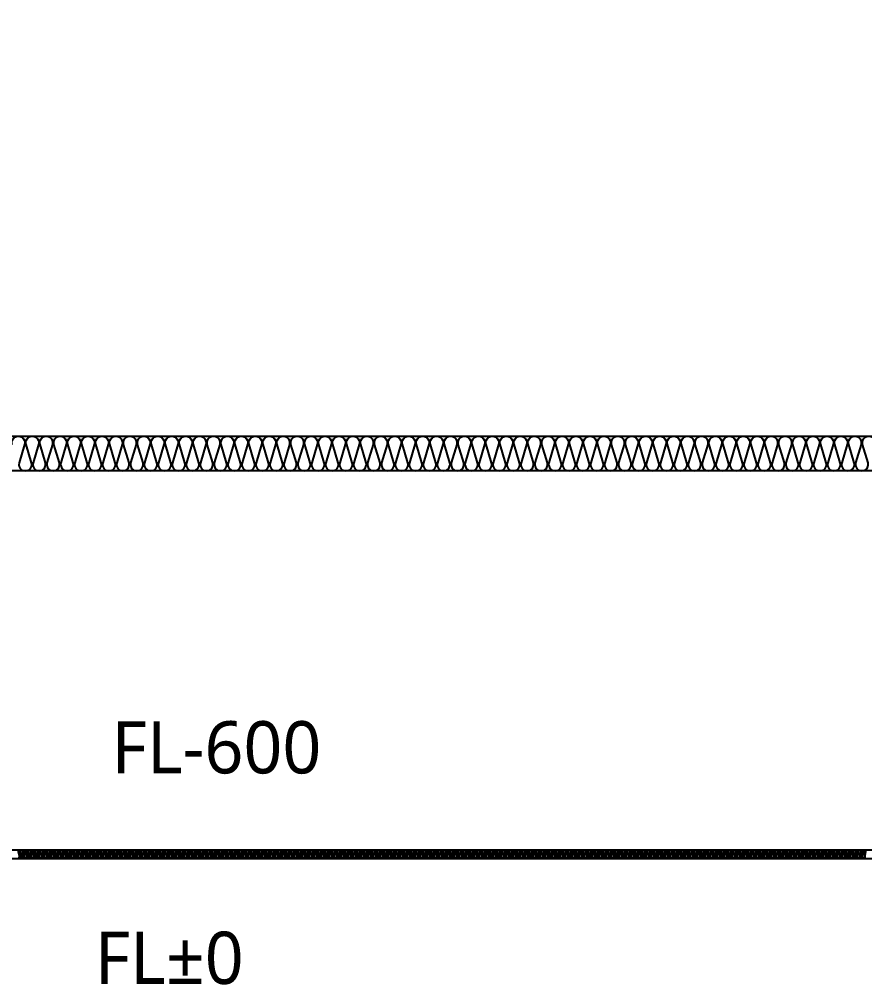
# Model space of a CAD drawing. Header units: millimetres. Extents: x 9 to 147, y 4 to 115.
# Drawn here: x 94.99 to 99.84, y 70.9 to 76.44 of the extents above; entities that cross this region are included whole.
import ezdxf
from ezdxf.enums import TextEntityAlignment as Align

# ---------------------------------------------------------------- set-up
doc = ezdxf.new("R2010")
doc.units = ezdxf.units.MM
doc.header["$LTSCALE"] = 200
for name, color, linetype in [('XR-PLAN$0$ELE-4', 252, 'Continuous'), ('XR-PLAN$0$ETC', 252, 'Continuous'), ('XR-PLAN$0$HAT', 252, 'Continuous'), ('XR-PLAN$0$HAT-INS', 252, 'Continuous')]:
    doc.layers.add(name, color=color, linetype=linetype)
doc.layers.add('XR-PLAN$0$TXT-1', color=137, linetype='Continuous', plot=False)
doc.styles.add('XR-PLAN$0$스타일1', font='MALGUN_0.TTF')

# ---------------------------------------------------------------- blocks, each defined once
blk = doc.blocks.new('*U145')
at = {"layer": 'XR-PLAN$0$HAT-INS'}
for points in [[(-6320, 0, -0.414214), (-6335, 15), (-6320, 85, 1), (-6350, 85), (-6335, 15, -0.414214), (-6350, 0, 0.414214)], [(-6290, 0, -0.414214), (-6305, 15), (-6290, 85, 1), (-6320, 85), (-6305, 15, -0.414214), (-6320, 0, 0.414214)], [(-6260, 0, -0.414214), (-6275, 15), (-6260, 85, 1), (-6290, 85), (-6275, 15, -0.414214), (-6290, 0, 0.414214)], [(-6230, 0, -0.414214), (-6245, 15), (-6230, 85, 1), (-6260, 85), (-6245, 15, -0.414214), (-6260, 0, 0.414214)], [(-6200, 0, -0.414214), (-6215, 15), (-6200, 85, 1), (-6230, 85), (-6215, 15, -0.414214), (-6230, 0, 0.414214)], [(-6170, 0, -0.414214), (-6185, 15), (-6170, 85, 1), (-6200, 85), (-6185, 15, -0.414214), (-6200, 0, 0.414214)], [(-6140, 0, -0.414214), (-6155, 15), (-6140, 85, 1), (-6170, 85), (-6155, 15, -0.414214), (-6170, 0, 0.414214)], [(-6110, 0, -0.414214), (-6125, 15), (-6110, 85, 1), (-6140, 85), (-6125, 15, -0.414214), (-6140, 0, 0.414214)], [(-6080, 0, -0.414214), (-6095, 15), (-6080, 85, 1), (-6110, 85), (-6095, 15, -0.414214), (-6110, 0, 0.414214)], [(-6050, 0, -0.414214), (-6065, 15), (-6050, 85, 1), (-6080, 85), (-6065, 15, -0.414214), (-6080, 0, 0.414214)], [(-6020, 0, -0.414214), (-6035, 15), (-6020, 85, 1), (-6050, 85), (-6035, 15, -0.414214), (-6050, 0, 0.414214)], [(-5990, 0, -0.414214), (-6005, 15), (-5990, 85, 1), (-6020, 85), (-6005, 15, -0.414214), (-6020, 0, 0.414214)], [(-5960, 0, -0.414214), (-5975, 15), (-5960, 85, 1), (-5990, 85), (-5975, 15, -0.414214), (-5990, 0, 0.414214)], [(-5930, 0, -0.414214), (-5945, 15), (-5930, 85, 1), (-5960, 85), (-5945, 15, -0.414214), (-5960, 0, 0.414214)], [(-5900, 0, -0.414214), (-5915, 15), (-5900, 85, 1), (-5930, 85), (-5915, 15, -0.414214), (-5930, 0, 0.414214)], [(-5870, 0, -0.414214), (-5885, 15), (-5870, 85, 1), (-5900, 85), (-5885, 15, -0.414214), (-5900, 0, 0.414214)], [(-5840, 0, -0.414214), (-5855, 15), (-5840, 85, 1), (-5870, 85), (-5855, 15, -0.414214), (-5870, 0, 0.414214)], [(-5810, 0, -0.414214), (-5825, 15), (-5810, 85, 1), (-5840, 85), (-5825, 15, -0.414214), (-5840, 0, 0.414214)], [(-5780, 0, -0.414214), (-5795, 15), (-5780, 85, 1), (-5810, 85), (-5795, 15, -0.414214), (-5810, 0, 0.414214)], [(-5750, 0, -0.414214), (-5765, 15), (-5750, 85, 1), (-5780, 85), (-5765, 15, -0.414214), (-5780, 0, 0.414214)], [(-5720, 0, -0.414214), (-5735, 15), (-5720, 85, 1), (-5750, 85), (-5735, 15, -0.414214), (-5750, 0, 0.414214)], [(-5690, 0, -0.414214), (-5705, 15), (-5690, 85, 1), (-5720, 85), (-5705, 15, -0.414214), (-5720, 0, 0.414214)], [(-5660, 0, -0.414214), (-5675, 15), (-5660, 85, 1), (-5690, 85), (-5675, 15, -0.414214), (-5690, 0, 0.414214)], [(-5630, 0, -0.414214), (-5645, 15), (-5630, 85, 1), (-5660, 85), (-5645, 15, -0.414214), (-5660, 0, 0.414214)], [(-5600, 0, -0.414214), (-5615, 15), (-5600, 85, 1), (-5630, 85), (-5615, 15, -0.414214), (-5630, 0, 0.414214)], [(-5570, 0, -0.414214), (-5585, 15), (-5570, 85, 1), (-5600, 85), (-5585, 15, -0.414214), (-5600, 0, 0.414214)], [(-5540, 0, -0.414214), (-5555, 15), (-5540, 85, 1), (-5570, 85), (-5555, 15, -0.414214), (-5570, 0, 0.414214)], [(-5510, 0, -0.414214), (-5525, 15), (-5510, 85, 1), (-5540, 85), (-5525, 15, -0.414214), (-5540, 0, 0.414214)], [(-5480, 0, -0.414214), (-5495, 15), (-5480, 85, 1), (-5510, 85), (-5495, 15, -0.414214), (-5510, 0, 0.414214)], [(-5450, 0, -0.414214), (-5465, 15), (-5450, 85, 1), (-5480, 85), (-5465, 15, -0.414214), (-5480, 0, 0.414214)], [(-5420, 0, -0.414214), (-5435, 15), (-5420, 85, 1), (-5450, 85), (-5435, 15, -0.414214), (-5450, 0, 0.414214)], [(-5390, 0, -0.414214), (-5405, 15), (-5390, 85, 1), (-5420, 85), (-5405, 15, -0.414214), (-5420, 0, 0.414214)], [(-5360, 0, -0.414214), (-5375, 15), (-5360, 85, 1), (-5390, 85), (-5375, 15, -0.414214), (-5390, 0, 0.414214)], [(-5330, 0, -0.414214), (-5345, 15), (-5330, 85, 1), (-5360, 85), (-5345, 15, -0.414214), (-5360, 0, 0.414214)], [(-5300, 0, -0.414214), (-5315, 15), (-5300, 85, 1), (-5330, 85), (-5315, 15, -0.414214), (-5330, 0, 0.414214)], [(-5270, 0, -0.414214), (-5285, 15), (-5270, 85, 1), (-5300, 85), (-5285, 15, -0.414214), (-5300, 0, 0.414214)], [(-5240, 0, -0.414214), (-5255, 15), (-5240, 85, 1), (-5270, 85), (-5255, 15, -0.414214), (-5270, 0, 0.414214)], [(-5210, 0, -0.414214), (-5225, 15), (-5210, 85, 1), (-5240, 85), (-5225, 15, -0.414214), (-5240, 0, 0.414214)], [(-5180, 0, -0.414214), (-5195, 15), (-5180, 85, 1), (-5210, 85), (-5195, 15, -0.414214), (-5210, 0, 0.414214)], [(-5150, 0, -0.414214), (-5165, 15), (-5150, 85, 1), (-5180, 85), (-5165, 15, -0.414214), (-5180, 0, 0.414214)], [(-5120, 0, -0.414214), (-5135, 15), (-5120, 85, 1), (-5150, 85), (-5135, 15, -0.414214), (-5150, 0, 0.414214)], [(-5090, 0, -0.414214), (-5105, 15), (-5090, 85, 1), (-5120, 85), (-5105, 15, -0.414214), (-5120, 0, 0.414214)], [(-5060, 0, -0.414214), (-5075, 15), (-5060, 85, 1), (-5090, 85), (-5075, 15, -0.414214), (-5090, 0, 0.414214)], [(-5030, 0, -0.414214), (-5045, 15), (-5030, 85, 1), (-5060, 85), (-5045, 15, -0.414214), (-5060, 0, 0.414214)], [(-5000, 0, -0.414214), (-5015, 15), (-5000, 85, 1), (-5030, 85), (-5015, 15, -0.414214), (-5030, 0, 0.414214)], [(-4970, 0, -0.414214), (-4985, 15), (-4970, 85, 1), (-5000, 85), (-4985, 15, -0.414214), (-5000, 0, 0.414214)], [(-4940, 0, -0.414214), (-4955, 15), (-4940, 85, 1), (-4970, 85), (-4955, 15, -0.414214), (-4970, 0, 0.414214)], [(-4910, 0, -0.414214), (-4925, 15), (-4910, 85, 1), (-4940, 85), (-4925, 15, -0.414214), (-4940, 0, 0.414214)], [(-4880, 0, -0.414214), (-4895, 15), (-4880, 85, 1), (-4910, 85), (-4895, 15, -0.414214), (-4910, 0, 0.414214)], [(-4850, 0, -0.414214), (-4865, 15), (-4850, 85, 1), (-4880, 85), (-4865, 15, -0.414214), (-4880, 0, 0.414214)], [(-4820, 0, -0.414214), (-4835, 15), (-4820, 85, 1), (-4850, 85), (-4835, 15, -0.414214), (-4850, 0, 0.414214)], [(-4790, 0, -0.414214), (-4805, 15), (-4790, 85, 1), (-4820, 85), (-4805, 15, -0.414214), (-4820, 0, 0.414214)], [(-4760, 0, -0.414214), (-4775, 15), (-4760, 85, 1), (-4790, 85), (-4775, 15, -0.414214), (-4790, 0, 0.414214)], [(-4730, 0, -0.414214), (-4745, 15), (-4730, 85, 1), (-4760, 85), (-4745, 15, -0.414214), (-4760, 0, 0.414214)], [(-4700, 0, -0.414214), (-4715, 15), (-4700, 85, 1), (-4730, 85), (-4715, 15, -0.414214), (-4730, 0, 0.414214)], [(-4670, 0, -0.414214), (-4685, 15), (-4670, 85, 1), (-4700, 85), (-4685, 15, -0.414214), (-4700, 0, 0.414214)], [(-4640, 0, -0.414214), (-4655, 15), (-4640, 85, 1), (-4670, 85), (-4655, 15, -0.414214), (-4670, 0, 0.414214)], [(-4610, 0, -0.414214), (-4625, 15), (-4610, 85, 1), (-4640, 85), (-4625, 15, -0.414214), (-4640, 0, 0.414214)], [(-4580, 0, -0.414214), (-4595, 15), (-4580, 85, 1), (-4610, 85), (-4595, 15, -0.414214), (-4610, 0, 0.414214)], [(-4550, 0, -0.414214), (-4565, 15), (-4550, 85, 1), (-4580, 85), (-4565, 15, -0.414214), (-4580, 0, 0.414214)], [(-4520, 0, -0.414214), (-4535, 15), (-4520, 85, 1), (-4550, 85), (-4535, 15, -0.414214), (-4550, 0, 0.414214)], [(-4490, 0, -0.414214), (-4505, 15), (-4490, 85, 1), (-4520, 85), (-4505, 15, -0.414214), (-4520, 0, 0.414214)], [(-4460, 0, -0.414214), (-4475, 15), (-4460, 85, 1), (-4490, 85), (-4475, 15, -0.414214), (-4490, 0, 0.414214)], [(-4430, 0, -0.414214), (-4445, 15), (-4430, 85, 1), (-4460, 85), (-4445, 15, -0.414214), (-4460, 0, 0.414214)], [(-4400, 0, -0.414214), (-4415, 15), (-4400, 85, 1), (-4430, 85), (-4415, 15, -0.414214), (-4430, 0, 0.414214)], [(-4370, 0, -0.414214), (-4385, 15), (-4370, 85, 1), (-4400, 85), (-4385, 15, -0.414214), (-4400, 0, 0.414214)], [(-4340, 0, -0.414214), (-4355, 15), (-4340, 85, 1), (-4370, 85), (-4355, 15, -0.414214), (-4370, 0, 0.414214)], [(-4310, 0, -0.414214), (-4325, 15), (-4310, 85, 1), (-4340, 85), (-4325, 15, -0.414214), (-4340, 0, 0.414214)], [(-4280, 0, -0.414214), (-4295, 15), (-4280, 85, 1), (-4310, 85), (-4295, 15, -0.414214), (-4310, 0, 0.414214)], [(-4250, 0, -0.414214), (-4265, 15), (-4250, 85, 1), (-4280, 85), (-4265, 15, -0.414214), (-4280, 0, 0.414214)], [(-4220, 0, -0.414214), (-4235, 15), (-4220, 85, 1), (-4250, 85), (-4235, 15, -0.414214), (-4250, 0, 0.414214)], [(-4190, 0, -0.414214), (-4205, 15), (-4190, 85, 1), (-4220, 85), (-4205, 15, -0.414214), (-4220, 0, 0.414214)], [(-4160, 0, -0.414214), (-4175, 15), (-4160, 85, 1), (-4190, 85), (-4175, 15, -0.414214), (-4190, 0, 0.414214)], [(-4130, 0, -0.414214), (-4145, 15), (-4130, 85, 1), (-4160, 85), (-4145, 15, -0.414214), (-4160, 0, 0.414214)], [(-4100, 0, -0.414214), (-4115, 15), (-4100, 85, 1), (-4130, 85), (-4115, 15, -0.414214), (-4130, 0, 0.414214)], [(-4070, 0, -0.414214), (-4085, 15), (-4070, 85, 1), (-4100, 85), (-4085, 15, -0.414214), (-4100, 0, 0.414214)], [(-4040, 0, -0.414214), (-4055, 15), (-4040, 85, 1), (-4070, 85), (-4055, 15, -0.414214), (-4070, 0, 0.414214)], [(-4010, 0, -0.414214), (-4025, 15), (-4010, 85, 1), (-4040, 85), (-4025, 15, -0.414214), (-4040, 0, 0.414214)], [(-3980, 0, -0.414214), (-3995, 15), (-3980, 85, 1), (-4010, 85), (-3995, 15, -0.414214), (-4010, 0, 0.414214)], [(-3950, 0, -0.414214), (-3965, 15), (-3950, 85, 1), (-3980, 85), (-3965, 15, -0.414214), (-3980, 0, 0.414214)], [(-3920, 0, -0.414214), (-3935, 15), (-3920, 85, 1), (-3950, 85), (-3935, 15, -0.414214), (-3950, 0, 0.414214)], [(-3890, 0, -0.414214), (-3905, 15), (-3890, 85, 1), (-3920, 85), (-3905, 15, -0.414214), (-3920, 0, 0.414214)], [(-3860, 0, -0.414214), (-3875, 15), (-3860, 85, 1), (-3890, 85), (-3875, 15, -0.414214), (-3890, 0, 0.414214)], [(-3830, 0, -0.414214), (-3845, 15), (-3830, 85, 1), (-3860, 85), (-3845, 15, -0.414214), (-3860, 0, 0.414214)], [(-3800, 0, -0.414214), (-3815, 15), (-3800, 85, 1), (-3830, 85), (-3815, 15, -0.414214), (-3830, 0, 0.414214)], [(-3770, 0, -0.414214), (-3785, 15), (-3770, 85, 1), (-3800, 85), (-3785, 15, -0.414214), (-3800, 0, 0.414214)], [(-3740, 0, -0.414214), (-3755, 15), (-3740, 85, 1), (-3770, 85), (-3755, 15, -0.414214), (-3770, 0, 0.414214)], [(-3710, 0, -0.414214), (-3725, 15), (-3710, 85, 1), (-3740, 85), (-3725, 15, -0.414214), (-3740, 0, 0.414214)], [(-3680, 0, -0.414214), (-3695, 15), (-3680, 85, 1), (-3710, 85), (-3695, 15, -0.414214), (-3710, 0, 0.414214)], [(-3650, 0, -0.414214), (-3665, 15), (-3650, 85, 1), (-3680, 85), (-3665, 15, -0.414214), (-3680, 0, 0.414214)], [(-3620, 0, -0.414214), (-3635, 15), (-3620, 85, 1), (-3650, 85), (-3635, 15, -0.414214), (-3650, 0, 0.414214)], [(-3590, 0, -0.414214), (-3605, 15), (-3590, 85, 1), (-3620, 85), (-3605, 15, -0.414214), (-3620, 0, 0.414214)], [(-3560, 0, -0.414214), (-3575, 15), (-3560, 85, 1), (-3590, 85), (-3575, 15, -0.414214), (-3590, 0, 0.414214)], [(-3530, 0, -0.414214), (-3545, 15), (-3530, 85, 1), (-3560, 85), (-3545, 15, -0.414214), (-3560, 0, 0.414214)], [(-3500, 0, -0.414214), (-3515, 15), (-3500, 85, 1), (-3530, 85), (-3515, 15, -0.414214), (-3530, 0, 0.414214)], [(-3470, 0, -0.414214), (-3485, 15), (-3470, 85, 1), (-3500, 85), (-3485, 15, -0.414214), (-3500, 0, 0.414214)], [(-3440, 0, -0.414214), (-3455, 15), (-3440, 85, 1), (-3470, 85), (-3455, 15, -0.414214), (-3470, 0, 0.414214)], [(-3410, 0, -0.414214), (-3425, 15), (-3410, 85, 1), (-3440, 85), (-3425, 15, -0.414214), (-3440, 0, 0.414214)], [(-3380, 0, -0.414214), (-3395, 15), (-3380, 85, 1), (-3410, 85), (-3395, 15, -0.414214), (-3410, 0, 0.414214)], [(-3350, 0, -0.414214), (-3365, 15), (-3350, 85, 1), (-3380, 85), (-3365, 15, -0.414214), (-3380, 0, 0.414214)], [(-3320, 0, -0.414214), (-3335, 15), (-3320, 85, 1), (-3350, 85), (-3335, 15, -0.414214), (-3350, 0, 0.414214)], [(-3290, 0, -0.414214), (-3305, 15), (-3290, 85, 1), (-3320, 85), (-3305, 15, -0.414214), (-3320, 0, 0.414214)], [(-3260, 0, -0.414214), (-3275, 15), (-3260, 85, 1), (-3290, 85), (-3275, 15, -0.414214), (-3290, 0, 0.414214)], [(-3230, 0, -0.414214), (-3245, 15), (-3230, 85, 1), (-3260, 85), (-3245, 15, -0.414214), (-3260, 0, 0.414214)], [(-3200, 0, -0.414214), (-3215, 15), (-3200, 85, 1), (-3230, 85), (-3215, 15, -0.414214), (-3230, 0, 0.414214)], [(-3170, 0, -0.414214), (-3185, 15), (-3170, 85, 1), (-3200, 85), (-3185, 15, -0.414214), (-3200, 0, 0.414214)], [(-3140, 0, -0.414214), (-3155, 15), (-3140, 85, 1), (-3170, 85), (-3155, 15, -0.414214), (-3170, 0, 0.414214)], [(-3110, 0, -0.414214), (-3125, 15), (-3110, 85, 1), (-3140, 85), (-3125, 15, -0.414214), (-3140, 0, 0.414214)], [(-3080, 0, -0.414214), (-3095, 15), (-3080, 85, 1), (-3110, 85), (-3095, 15, -0.414214), (-3110, 0, 0.414214)], [(-3050, 0, -0.414214), (-3065, 15), (-3050, 85, 1), (-3080, 85), (-3065, 15, -0.414214), (-3080, 0, 0.414214)], [(-3020, 0, -0.414214), (-3035, 15), (-3020, 85, 1), (-3050, 85), (-3035, 15, -0.414214), (-3050, 0, 0.414214)], [(-2990, 0, -0.414214), (-3005, 15), (-2990, 85, 1), (-3020, 85), (-3005, 15, -0.414214), (-3020, 0, 0.414214)], [(-2960, 0, -0.414214), (-2975, 15), (-2960, 85, 1), (-2990, 85), (-2975, 15, -0.414214), (-2990, 0, 0.414214)], [(-2930, 0, -0.414214), (-2945, 15), (-2930, 85, 1), (-2960, 85), (-2945, 15, -0.414214), (-2960, 0, 0.414214)], [(-2900, 0, -0.414214), (-2915, 15), (-2900, 85, 1), (-2930, 85), (-2915, 15, -0.414214), (-2930, 0, 0.414214)], [(-2870, 0, -0.414214), (-2885, 15), (-2870, 85, 1), (-2900, 85), (-2885, 15, -0.414214), (-2900, 0, 0.414214)], [(-2840, 0, -0.414214), (-2855, 15), (-2840, 85, 1), (-2870, 85), (-2855, 15, -0.414214), (-2870, 0, 0.414214)], [(-2810, 0, -0.414214), (-2825, 15), (-2810, 85, 1), (-2840, 85), (-2825, 15, -0.414214), (-2840, 0, 0.414214)], [(-2780, 0, -0.414214), (-2795, 15), (-2780, 85, 1), (-2810, 85), (-2795, 15, -0.414214), (-2810, 0, 0.414214)], [(-2750, 0, -0.414214), (-2765, 15), (-2750, 85, 1), (-2780, 85), (-2765, 15, -0.414214), (-2780, 0, 0.414214)], [(-2720, 0, -0.414214), (-2735, 15), (-2720, 85, 1), (-2750, 85), (-2735, 15, -0.414214), (-2750, 0, 0.414214)], [(-2690, 0, -0.414214), (-2705, 15), (-2690, 85, 1), (-2720, 85), (-2705, 15, -0.414214), (-2720, 0, 0.414214)], [(-2660, 0, -0.414214), (-2675, 15), (-2660, 85, 1), (-2690, 85), (-2675, 15, -0.414214), (-2690, 0, 0.414214)], [(-2630, 0, -0.414214), (-2645, 15), (-2630, 85, 1), (-2660, 85), (-2645, 15, -0.414214), (-2660, 0, 0.414214)], [(-2600, 0, -0.414214), (-2615, 15), (-2600, 85, 1), (-2630, 85), (-2615, 15, -0.414214), (-2630, 0, 0.414214)], [(-2570, 0, -0.414214), (-2585, 15), (-2570, 85, 1), (-2600, 85), (-2585, 15, -0.414214), (-2600, 0, 0.414214)], [(-2540, 0, -0.414214), (-2555, 15), (-2540, 85, 1), (-2570, 85), (-2555, 15, -0.414214), (-2570, 0, 0.414214)], [(-2510, 0, -0.414214), (-2525, 15), (-2510, 85, 1), (-2540, 85), (-2525, 15, -0.414214), (-2540, 0, 0.414214)], [(-2480, 0, -0.414214), (-2495, 15), (-2480, 85, 1), (-2510, 85), (-2495, 15, -0.414214), (-2510, 0, 0.414214)], [(-2450, 0, -0.414214), (-2465, 15), (-2450, 85, 1), (-2480, 85), (-2465, 15, -0.414214), (-2480, 0, 0.414214)], [(-2420, 0, -0.414214), (-2435, 15), (-2420, 85, 1), (-2450, 85), (-2435, 15, -0.414214), (-2450, 0, 0.414214)], [(-2390, 0, -0.414214), (-2405, 15), (-2390, 85, 1), (-2420, 85), (-2405, 15, -0.414214), (-2420, 0, 0.414214)], [(-2360, 0, -0.414214), (-2375, 15), (-2360, 85, 1), (-2390, 85), (-2375, 15, -0.414214), (-2390, 0, 0.414214)], [(-2330, 0, -0.414214), (-2345, 15), (-2330, 85, 1), (-2360, 85), (-2345, 15, -0.414214), (-2360, 0, 0.414214)], [(-2300, 0, -0.414214), (-2315, 15), (-2300, 85, 1), (-2330, 85), (-2315, 15, -0.414214), (-2330, 0, 0.414214)], [(-2270, 0, -0.414214), (-2285, 15), (-2270, 85, 1), (-2300, 85), (-2285, 15, -0.414214), (-2300, 0, 0.414214)], [(-2240, 0, -0.414214), (-2255, 15), (-2240, 85, 1), (-2270, 85), (-2255, 15, -0.414214), (-2270, 0, 0.414214)], [(-2210, 0, -0.414214), (-2225, 15), (-2210, 85, 1), (-2240, 85), (-2225, 15, -0.414214), (-2240, 0, 0.414214)], [(-2180, 0, -0.414214), (-2195, 15), (-2180, 85, 1), (-2210, 85), (-2195, 15, -0.414214), (-2210, 0, 0.414214)], [(-2150, 0, -0.414214), (-2165, 15), (-2150, 85, 1), (-2180, 85), (-2165, 15, -0.414214), (-2180, 0, 0.414214)], [(-2120, 0, -0.414214), (-2135, 15), (-2120, 85, 1), (-2150, 85), (-2135, 15, -0.414214), (-2150, 0, 0.414214)], [(-2090, 0, -0.414214), (-2105, 15), (-2090, 85, 1), (-2120, 85), (-2105, 15, -0.414214), (-2120, 0, 0.414214)], [(-2060, 0, -0.414214), (-2075, 15), (-2060, 85, 1), (-2090, 85), (-2075, 15, -0.414214), (-2090, 0, 0.414214)], [(-2030, 0, -0.414214), (-2045, 15), (-2030, 85, 1), (-2060, 85), (-2045, 15, -0.414214), (-2060, 0, 0.414214)], [(-2000, 0, -0.414214), (-2015, 15), (-2000, 85, 1), (-2030, 85), (-2015, 15, -0.414214), (-2030, 0, 0.414214)], [(-1970, 0, -0.414214), (-1985, 15), (-1970, 85, 1), (-2000, 85), (-1985, 15, -0.414214), (-2000, 0, 0.414214)], [(-1940, 0, -0.414214), (-1955, 15), (-1940, 85, 1), (-1970, 85), (-1955, 15, -0.414214), (-1970, 0, 0.414214)], [(-1910, 0, -0.414214), (-1925, 15), (-1910, 85, 1), (-1940, 85), (-1925, 15, -0.414214), (-1940, 0, 0.414214)], [(-1880, 0, -0.414214), (-1895, 15), (-1880, 85, 1), (-1910, 85), (-1895, 15, -0.414214), (-1910, 0, 0.414214)], [(-1850, 0, -0.414214), (-1865, 15), (-1850, 85, 1), (-1880, 85), (-1865, 15, -0.414214), (-1880, 0, 0.414214)], [(-1820, 0, -0.414214), (-1835, 15), (-1820, 85, 1), (-1850, 85), (-1835, 15, -0.414214), (-1850, 0, 0.414214)], [(-1790, 0, -0.414214), (-1805, 15), (-1790, 85, 1), (-1820, 85), (-1805, 15, -0.414214), (-1820, 0, 0.414214)], [(-1760, 0, -0.414214), (-1775, 15), (-1760, 85, 1), (-1790, 85), (-1775, 15, -0.414214), (-1790, 0, 0.414214)], [(-1730, 0, -0.414214), (-1745, 15), (-1730, 85, 1), (-1760, 85), (-1745, 15, -0.414214), (-1760, 0, 0.414214)], [(-1700, 0, -0.414214), (-1715, 15), (-1700, 85, 1), (-1730, 85), (-1715, 15, -0.414214), (-1730, 0, 0.414214)], [(-1670, 0, -0.414214), (-1685, 15), (-1670, 85, 1), (-1700, 85), (-1685, 15, -0.414214), (-1700, 0, 0.414214)], [(-1640, 0, -0.414214), (-1655, 15), (-1640, 85, 1), (-1670, 85), (-1655, 15, -0.414214), (-1670, 0, 0.414214)], [(-1610, 0, -0.414214), (-1625, 15), (-1610, 85, 1), (-1640, 85), (-1625, 15, -0.414214), (-1640, 0, 0.414214)], [(-1580, 0, -0.414214), (-1595, 15), (-1580, 85, 1), (-1610, 85), (-1595, 15, -0.414214), (-1610, 0, 0.414214)], [(-1550, 0, -0.414214), (-1565, 15), (-1550, 85, 1), (-1580, 85), (-1565, 15, -0.414214), (-1580, 0, 0.414214)], [(-1520, 0, -0.414214), (-1535, 15), (-1520, 85, 1), (-1550, 85), (-1535, 15, -0.414214), (-1550, 0, 0.414214)], [(-1490, 0, -0.414214), (-1505, 15), (-1490, 85, 1), (-1520, 85), (-1505, 15, -0.414214), (-1520, 0, 0.414214)], [(-1460, 0, -0.414214), (-1475, 15), (-1460, 85, 1), (-1490, 85), (-1475, 15, -0.414214), (-1490, 0, 0.414214)], [(-1430, 0, -0.414214), (-1445, 15), (-1430, 85, 1), (-1460, 85), (-1445, 15, -0.414214), (-1460, 0, 0.414214)], [(-1400, 0, -0.414214), (-1415, 15), (-1400, 85, 1), (-1430, 85), (-1415, 15, -0.414214), (-1430, 0, 0.414214)], [(-1370, 0, -0.414214), (-1385, 15), (-1370, 85, 1), (-1400, 85), (-1385, 15, -0.414214), (-1400, 0, 0.414214)], [(-1340, 0, -0.414214), (-1355, 15), (-1340, 85, 1), (-1370, 85), (-1355, 15, -0.414214), (-1370, 0, 0.414214)], [(-1310, 0, -0.414214), (-1325, 15), (-1310, 85, 1), (-1340, 85), (-1325, 15, -0.414214), (-1340, 0, 0.414214)], [(-1280, 0, -0.414214), (-1295, 15), (-1280, 85, 1), (-1310, 85), (-1295, 15, -0.414214), (-1310, 0, 0.414214)], [(-1250, 0, -0.414214), (-1265, 15), (-1250, 85, 1), (-1280, 85), (-1265, 15, -0.414214), (-1280, 0, 0.414214)], [(-1220, 0, -0.414214), (-1235, 15), (-1220, 85, 1), (-1250, 85), (-1235, 15, -0.414214), (-1250, 0, 0.414214)], [(-1190, 0, -0.414214), (-1205, 15), (-1190, 85, 1), (-1220, 85), (-1205, 15, -0.414214), (-1220, 0, 0.414214)], [(-1160, 0, -0.414214), (-1175, 15), (-1160, 85, 1), (-1190, 85), (-1175, 15, -0.414214), (-1190, 0, 0.414214)], [(-1130, 0, -0.414214), (-1145, 15), (-1130, 85, 1), (-1160, 85), (-1145, 15, -0.414214), (-1160, 0, 0.414214)], [(-1100, 0, -0.414214), (-1115, 15), (-1100, 85, 1), (-1130, 85), (-1115, 15, -0.414214), (-1130, 0, 0.414214)], [(-1070, 0, -0.414214), (-1085, 15), (-1070, 85, 1), (-1100, 85), (-1085, 15, -0.414214), (-1100, 0, 0.414214)], [(-1040, 0, -0.414214), (-1055, 15), (-1040, 85, 1), (-1070, 85), (-1055, 15, -0.414214), (-1070, 0, 0.414214)], [(-1010, 0, -0.414214), (-1025, 15), (-1010, 85, 1), (-1040, 85), (-1025, 15, -0.414214), (-1040, 0, 0.414214)], [(-980, 0, -0.414214), (-995, 15), (-980, 85, 1), (-1010, 85), (-995, 15, -0.414214), (-1010, 0, 0.414214)], [(-950, 0, -0.414214), (-965, 15), (-950, 85, 1), (-980, 85), (-965, 15, -0.414214), (-980, 0, 0.414214)], [(-920, 0, -0.414214), (-935, 15), (-920, 85, 1), (-950, 85), (-935, 15, -0.414214), (-950, 0, 0.414214)], [(-890, 0, -0.414214), (-905, 15), (-890, 85, 1), (-920, 85), (-905, 15, -0.414214), (-920, 0, 0.414214)], [(-860, 0, -0.414214), (-875, 15), (-860, 85, 1), (-890, 85), (-875, 15, -0.414214), (-890, 0, 0.414214)], [(-830, 0, -0.414214), (-845, 15), (-830, 85, 1), (-860, 85), (-845, 15, -0.414214), (-860, 0, 0.414214)], [(-800, 0, -0.414214), (-815, 15), (-800, 85, 1), (-830, 85), (-815, 15, -0.414214), (-830, 0, 0.414214)], [(-770, 0, -0.414214), (-785, 15), (-770, 85, 1), (-800, 85), (-785, 15, -0.414214), (-800, 0, 0.414214)], [(-740, 0, -0.414214), (-755, 15), (-740, 85, 1), (-770, 85), (-755, 15, -0.414214), (-770, 0, 0.414214)], [(-710, 0, -0.414214), (-725, 15), (-710, 85, 1), (-740, 85), (-725, 15, -0.414214), (-740, 0, 0.414214)], [(-680, 0, -0.414214), (-695, 15), (-680, 85, 1), (-710, 85), (-695, 15, -0.414214), (-710, 0, 0.414214)], [(-650, 0, -0.414214), (-665, 15), (-650, 85, 1), (-680, 85), (-665, 15, -0.414214), (-680, 0, 0.414214)], [(-620, 0, -0.414214), (-635, 15), (-620, 85, 1), (-650, 85), (-635, 15, -0.414214), (-650, 0, 0.414214)], [(-590, 0, -0.414214), (-605, 15), (-590, 85, 1), (-620, 85), (-605, 15, -0.414214), (-620, 0, 0.414214)], [(-560, 0, -0.414214), (-575, 15), (-560, 85, 1), (-590, 85), (-575, 15, -0.414214), (-590, 0, 0.414214)], [(-530, 0, -0.414214), (-545, 15), (-530, 85, 1), (-560, 85), (-545, 15, -0.414214), (-560, 0, 0.414214)], [(-500, 0, -0.414214), (-515, 15), (-500, 85, 1), (-530, 85), (-515, 15, -0.414214), (-530, 0, 0.414214)], [(-470, 0, -0.414214), (-485, 15), (-470, 85, 1), (-500, 85), (-485, 15, -0.414214), (-500, 0, 0.414214)], [(-440, 0, -0.414214), (-455, 15), (-440, 85, 1), (-470, 85), (-455, 15, -0.414214), (-470, 0, 0.414214)], [(-410, 0, -0.414214), (-425, 15), (-410, 85, 1), (-440, 85), (-425, 15, -0.414214), (-440, 0, 0.414214)], [(-380, 0, -0.414214), (-395, 15), (-380, 85, 1), (-410, 85), (-395, 15, -0.414214), (-410, 0, 0.414214)], [(-350, 0, -0.414214), (-365, 15), (-350, 85, 1), (-380, 85), (-365, 15, -0.414214), (-380, 0, 0.414214)], [(-320, 0, -0.414214), (-335, 15), (-320, 85, 1), (-350, 85), (-335, 15, -0.414214), (-350, 0, 0.414214)], [(-290, 0, -0.414214), (-305, 15), (-290, 85, 1), (-320, 85), (-305, 15, -0.414214), (-320, 0, 0.414214)], [(-260, 0, -0.414214), (-275, 15), (-260, 85, 1), (-290, 85), (-275, 15, -0.414214), (-290, 0, 0.414214)], [(-230, 0, -0.414214), (-245, 15), (-230, 85, 1), (-260, 85), (-245, 15, -0.414214), (-260, 0, 0.414214)], [(-200, 0, -0.414214), (-215, 15), (-200, 85, 1), (-230, 85), (-215, 15, -0.414214), (-230, 0, 0.414214)], [(-170, 0, -0.414214), (-185, 15), (-170, 85, 1), (-200, 85), (-185, 15, -0.414214), (-200, 0, 0.414214)], [(-140, 0, -0.414214), (-155, 15), (-140, 85, 1), (-170, 85), (-155, 15, -0.414214), (-170, 0, 0.414214)], [(-110, 0, -0.414214), (-125, 15), (-110, 85, 1), (-140, 85), (-125, 15, -0.414214), (-140, 0, 0.414214)], [(-80, 0, -0.414214), (-95, 15), (-80, 85, 1), (-110, 85), (-95, 15, -0.414214), (-110, 0, 0.414214)], [(-50, 0, -0.414214), (-65, 15), (-50, 85, 1), (-80, 85), (-65, 15, -0.414214), (-80, 0, 0.414214)], [(-20, 0, -0.414214), (-35, 15), (-20, 85, 1), (-50, 85), (-35, 15, -0.414214), (-50, 0, 0.414214)], [(10, 0, -0.414214), (-5, 15), (10, 85, 1), (-20, 85), (-5, 15, -0.414214), (-20, 0, 0.414214)], [(40, 0, -0.414214), (25, 15), (40, 85, 1), (10, 85), (25, 15, -0.414214), (10, 0, 0.414214)], [(70, 0, -0.414214), (55, 15), (70, 85, 1), (40, 85), (55, 15, -0.414214), (40, 0, 0.414214)], [(100, 0, -0.414214), (85, 15), (100, 85, 1), (70, 85), (85, 15, -0.414214), (70, 0, 0.414214)], [(130, 0, -0.414214), (115, 15), (130, 85, 1), (100, 85), (115, 15, -0.414214), (100, 0, 0.414214)], [(160, 0, -0.414214), (145, 15), (160, 85, 1), (130, 85), (145, 15, -0.414214), (130, 0, 0.414214)], [(190, 0, -0.414214), (175, 15), (190, 85, 1), (160, 85), (175, 15, -0.414214), (160, 0, 0.414214)], [(220, 0, -0.414214), (205, 15), (220, 85, 1), (190, 85), (205, 15, -0.414214), (190, 0, 0.414214)], [(250, 0, -0.414214), (235, 15), (250, 85, 1), (220, 85), (235, 15, -0.414214), (220, 0, 0.414214)], [(280, 0, -0.414214), (265, 15), (280, 85, 1), (250, 85), (265, 15, -0.414214), (250, 0, 0.414214)], [(310, 0, -0.414214), (295, 15), (310, 85, 1), (280, 85), (295, 15, -0.414214), (280, 0, 0.414214)], [(340, 0, -0.414214), (325, 15), (340, 85, 1), (310, 85), (325, 15, -0.414214), (310, 0, 0.414214)], [(370, 0, -0.414214), (355, 15), (370, 85, 1), (340, 85), (355, 15, -0.414214), (340, 0, 0.414214)], [(400, 0, -0.414214), (385, 15), (400, 85, 1), (370, 85), (385, 15, -0.414214), (370, 0, 0.414214)], [(430, 0, -0.414214), (415, 15), (430, 85, 1), (400, 85), (415, 15, -0.414214), (400, 0, 0.414214)], [(460, 0, -0.414214), (445, 15), (460, 85, 1), (430, 85), (445, 15, -0.414214), (430, 0, 0.414214)], [(490, 0, -0.414214), (475, 15), (490, 85, 1), (460, 85), (475, 15, -0.414214), (460, 0, 0.414214)], [(520, 0, -0.414214), (505, 15), (520, 85, 1), (490, 85), (505, 15, -0.414214), (490, 0, 0.414214)], [(550, 0, -0.414214), (535, 15), (550, 85, 1), (520, 85), (535, 15, -0.414214), (520, 0, 0.414214)], [(580, 0, -0.414214), (565, 15), (580, 85, 1), (550, 85), (565, 15, -0.414214), (550, 0, 0.414214)], [(610, 0, -0.414214), (595, 15), (610, 85, 1), (580, 85), (595, 15, -0.414214), (580, 0, 0.414214)], [(640, 0, -0.414214), (625, 15), (640, 85, 1), (610, 85), (625, 15, -0.414214), (610, 0, 0.414214)], [(670, 0, -0.414214), (655, 15), (670, 85, 1), (640, 85), (655, 15, -0.414214), (640, 0, 0.414214)], [(700, 0, -0.414214), (685, 15), (700, 85, 1), (670, 85), (685, 15, -0.414214), (670, 0, 0.414214)], [(730, 0, -0.414214), (715, 15), (730, 85, 1), (700, 85), (715, 15, -0.414214), (700, 0, 0.414214)], [(760, 0, -0.414214), (745, 15), (760, 85, 1), (730, 85), (745, 15, -0.414214), (730, 0, 0.414214)], [(790, 0, -0.414214), (775, 15), (790, 85, 1), (760, 85), (775, 15, -0.414214), (760, 0, 0.414214)], [(820, 0, -0.414214), (805, 15), (820, 85, 1), (790, 85), (805, 15, -0.414214), (790, 0, 0.414214)], [(850, 0, -0.414214), (835, 15), (850, 85, 1), (820, 85), (835, 15, -0.414214), (820, 0, 0.414214)], [(880, 0, -0.414214), (865, 15), (880, 85, 1), (850, 85), (865, 15, -0.414214), (850, 0, 0.414214)], [(910, 0, -0.414214), (895, 15), (910, 85, 1), (880, 85), (895, 15, -0.414214), (880, 0, 0.414214)], [(940, 0, -0.414214), (925, 15), (940, 85, 1), (910, 85), (925, 15, -0.414214), (910, 0, 0.414214)], [(970, 0, -0.414214), (955, 15), (970, 85, 1), (940, 85), (955, 15, -0.414214), (940, 0, 0.414214)], [(1000, 0, -0.414214), (985, 15), (1000, 85, 1), (970, 85), (985, 15, -0.414214), (970, 0, 0.414214)], [(1030, 0, -0.414214), (1015, 15), (1030, 85, 1), (1000, 85), (1015, 15, -0.414214), (1000, 0, 0.414214)], [(1060, 0, -0.414214), (1045, 15), (1060, 85, 1), (1030, 85), (1045, 15, -0.414214), (1030, 0, 0.414214)], [(1090, 0, -0.414214), (1075, 15), (1090, 85, 1), (1060, 85), (1075, 15, -0.414214), (1060, 0, 0.414214)], [(1120, 0, -0.414214), (1105, 15), (1120, 85, 1), (1090, 85), (1105, 15, -0.414214), (1090, 0, 0.414214)], [(1150, 0, -0.414214), (1135, 15), (1150, 85, 1), (1120, 85), (1135, 15, -0.414214), (1120, 0, 0.414214)], [(1180, 0, -0.414214), (1165, 15), (1180, 85, 1), (1150, 85), (1165, 15, -0.414214), (1150, 0, 0.414214)], [(1210, 0, -0.414214), (1195, 15), (1210, 85, 1), (1180, 85), (1195, 15, -0.414214), (1180, 0, 0.414214)], [(1240, 0, -0.414214), (1225, 15), (1240, 85, 1), (1210, 85), (1225, 15, -0.414214), (1210, 0, 0.414214)], [(1270, 0, -0.414214), (1255, 15), (1270, 85, 1), (1240, 85), (1255, 15, -0.414214), (1240, 0, 0.414214)], [(1300, 0, -0.414214), (1285, 15), (1300, 85, 1), (1270, 85), (1285, 15, -0.414214), (1270, 0, 0.414214)], [(1330, 0, -0.414214), (1315, 15), (1330, 85, 1), (1300, 85), (1315, 15, -0.414214), (1300, 0, 0.414214)], [(1360, 0, -0.414214), (1345, 15), (1360, 85, 1), (1330, 85), (1345, 15, -0.414214), (1330, 0, 0.414214)], [(1390, 0, -0.414214), (1375, 15), (1390, 85, 1), (1360, 85), (1375, 15, -0.414214), (1360, 0, 0.414214)], [(1420, 0, -0.414214), (1405, 15), (1420, 85, 1), (1390, 85), (1405, 15, -0.414214), (1390, 0, 0.414214)], [(1450, 0, -0.414214), (1435, 15), (1450, 85, 1), (1420, 85), (1435, 15, -0.414214), (1420, 0, 0.414214)], [(1480, 0, -0.414214), (1465, 15), (1480, 85, 1), (1450, 85), (1465, 15, -0.414214), (1450, 0, 0.414214)], [(1510, 0, -0.414214), (1495, 15), (1510, 85, 1), (1480, 85), (1495, 15, -0.414214), (1480, 0, 0.414214)], [(1540, 0, -0.414214), (1525, 15), (1540, 85, 1), (1510, 85), (1525, 15, -0.414214), (1510, 0, 0.414214)], [(1570, 0, -0.414214), (1555, 15), (1570, 85, 1), (1540, 85), (1555, 15, -0.414214), (1540, 0, 0.414214)], [(1600, 0, -0.414214), (1585, 15), (1600, 85, 1), (1570, 85), (1585, 15, -0.414214), (1570, 0, 0.414214)], [(1630, 0, -0.414214), (1615, 15), (1630, 85, 1), (1600, 85), (1615, 15, -0.414214), (1600, 0, 0.414214)], [(1660, 0, -0.414214), (1645, 15), (1660, 85, 1), (1630, 85), (1645, 15, -0.414214), (1630, 0, 0.414214)], [(1690, 0, -0.414214), (1675, 15), (1690, 85, 1), (1660, 85), (1675, 15, -0.414214), (1660, 0, 0.414214)], [(1720, 0, -0.414214), (1705, 15), (1720, 85, 1), (1690, 85), (1705, 15, -0.414214), (1690, 0, 0.414214)], [(1750, 0, -0.414214), (1735, 15), (1750, 85, 1), (1720, 85), (1735, 15, -0.414214), (1720, 0, 0.414214)], [(1780, 0, -0.414214), (1765, 15), (1780, 85, 1), (1750, 85), (1765, 15, -0.414214), (1750, 0, 0.414214)], [(1810, 0, -0.414214), (1795, 15), (1810, 85, 1), (1780, 85), (1795, 15, -0.414214), (1780, 0, 0.414214)], [(1840, 0, -0.414214), (1825, 15), (1840, 85, 1), (1810, 85), (1825, 15, -0.414214), (1810, 0, 0.414214)], [(1870, 0, -0.414214), (1855, 15), (1870, 85, 1), (1840, 85), (1855, 15, -0.414214), (1840, 0, 0.414214)], [(1900, 0, -0.414214), (1885, 15), (1900, 85, 1), (1870, 85), (1885, 15, -0.414214), (1870, 0, 0.414214)], [(1930, 0, -0.414214), (1915, 15), (1930, 85, 1), (1900, 85), (1915, 15, -0.414214), (1900, 0, 0.414214)], [(1960, 0, -0.414214), (1945, 15), (1960, 85, 1), (1930, 85), (1945, 15, -0.414214), (1930, 0, 0.414214)], [(1990, 0, -0.414214), (1975, 15), (1990, 85, 1), (1960, 85), (1975, 15, -0.414214), (1960, 0, 0.414214)], [(2020, 0, -0.414214), (2005, 15), (2020, 85, 1), (1990, 85), (2005, 15, -0.414214), (1990, 0, 0.414214)], [(2050, 0, -0.414214), (2035, 15), (2050, 85, 1), (2020, 85), (2035, 15, -0.414214), (2020, 0, 0.414214)], [(2080, 0, -0.414214), (2065, 15), (2080, 85, 1), (2050, 85), (2065, 15, -0.414214), (2050, 0, 0.414214)], [(2110, 0, -0.414214), (2095, 15), (2110, 85, 1), (2080, 85), (2095, 15, -0.414214), (2080, 0, 0.414214)], [(2140, 0, -0.414214), (2125, 15), (2140, 85, 1), (2110, 85), (2125, 15, -0.414214), (2110, 0, 0.414214)], [(2170, 0, -0.414214), (2155, 15), (2170, 85, 1), (2140, 85), (2155, 15, -0.414214), (2140, 0, 0.414214)], [(2200, 0, -0.414214), (2185, 15), (2200, 85, 1), (2170, 85), (2185, 15, -0.414214), (2170, 0, 0.414214)], [(2230, 0, -0.414214), (2215, 15), (2230, 85, 1), (2200, 85), (2215, 15, -0.414214), (2200, 0, 0.414214)], [(2260, 0, -0.414214), (2245, 15), (2260, 85, 1), (2230, 85), (2245, 15, -0.414214), (2230, 0, 0.414214)], [(2290, 0, -0.414214), (2275, 15), (2290, 85, 1), (2260, 85), (2275, 15, -0.414214), (2260, 0, 0.414214)], [(2320, 0, -0.414214), (2305, 15), (2320, 85, 1), (2290, 85), (2305, 15, -0.414214), (2290, 0, 0.414214)], [(2350, 0, -0.414214), (2335, 15), (2350, 85, 1), (2320, 85), (2335, 15, -0.414214), (2320, 0, 0.414214)], [(2380, 0, -0.414214), (2365, 15), (2380, 85, 1), (2350, 85), (2365, 15, -0.414214), (2350, 0, 0.414214)], [(2410, 0, -0.414214), (2395, 15), (2410, 85, 1), (2380, 85), (2395, 15, -0.414214), (2380, 0, 0.414214)], [(2440, 0, -0.414214), (2425, 15), (2440, 85, 1), (2410, 85), (2425, 15, -0.414214), (2410, 0, 0.414214)], [(2470, 0, -0.414214), (2455, 15), (2470, 85, 1), (2440, 85), (2455, 15, -0.414214), (2440, 0, 0.414214)], [(2500, 0, -0.414214), (2485, 15), (2500, 85, 1), (2470, 85), (2485, 15, -0.414214), (2470, 0, 0.414214)], [(2530, 0, -0.414214), (2515, 15), (2530, 85, 1), (2500, 85), (2515, 15, -0.414214), (2500, 0, 0.414214)], [(2560, 0, -0.414214), (2545, 15), (2560, 85, 1), (2530, 85), (2545, 15, -0.414214), (2530, 0, 0.414214)], [(2590, 0, -0.414214), (2575, 15), (2590, 85, 1), (2560, 85), (2575, 15, -0.414214), (2560, 0, 0.414214)], [(2620, 0, -0.414214), (2605, 15), (2620, 85, 1), (2590, 85), (2605, 15, -0.414214), (2590, 0, 0.414214)], [(2650, 0, -0.414214), (2635, 15), (2650, 85, 1), (2620, 85), (2635, 15, -0.414214), (2620, 0, 0.414214)], [(2680, 0, -0.414214), (2665, 15), (2680, 85, 1), (2650, 85), (2665, 15, -0.414214), (2650, 0, 0.414214)], [(2710, 0, -0.414214), (2695, 15), (2710, 85, 1), (2680, 85), (2695, 15, -0.414214), (2680, 0, 0.414214)], [(2740, 0, -0.414214), (2725, 15), (2740, 85, 1), (2710, 85), (2725, 15, -0.414214), (2710, 0, 0.414214)], [(2770, 0, -0.414214), (2755, 15), (2770, 85, 1), (2740, 85), (2755, 15, -0.414214), (2740, 0, 0.414214)], [(2800, 0, -0.414214), (2785, 15), (2800, 85, 1), (2770, 85), (2785, 15, -0.414214), (2770, 0, 0.414214)], [(2830, 0, -0.414214), (2815, 15), (2830, 85, 1), (2800, 85), (2815, 15, -0.414214), (2800, 0, 0.414214)], [(2860, 0, -0.414214), (2845, 15), (2860, 85, 1), (2830, 85), (2845, 15, -0.414214), (2830, 0, 0.414214)], [(2890, 0, -0.414214), (2875, 15), (2890, 85, 1), (2860, 85), (2875, 15, -0.414214), (2860, 0, 0.414214)], [(2920, 0, -0.414214), (2905, 15), (2920, 85, 1), (2890, 85), (2905, 15, -0.414214), (2890, 0, 0.414214)], [(2950, 0, -0.414214), (2935, 15), (2950, 85, 1), (2920, 85), (2935, 15, -0.414214), (2920, 0, 0.414214)], [(2980, 0, -0.414214), (2965, 15), (2980, 85, 1), (2950, 85), (2965, 15, -0.414214), (2950, 0, 0.414214)], [(3010, 0, -0.414214), (2995, 15), (3010, 85, 1), (2980, 85), (2995, 15, -0.414214), (2980, 0, 0.414214)], [(3040, 0, -0.414214), (3025, 15), (3040, 85, 1), (3010, 85), (3025, 15, -0.414214), (3010, 0, 0.414214)], [(3070, 0, -0.414214), (3055, 15), (3070, 85, 1), (3040, 85), (3055, 15, -0.414214), (3040, 0, 0.414214)], [(3100, 0, -0.414214), (3085, 15), (3100, 85, 1), (3070, 85), (3085, 15, -0.414214), (3070, 0, 0.414214)], [(3130, 0, -0.414214), (3115, 15), (3130, 85, 1), (3100, 85), (3115, 15, -0.414214), (3100, 0, 0.414214)], [(3160, 0, -0.414214), (3145, 15), (3160, 85, 1), (3130, 85), (3145, 15, -0.414214), (3130, 0, 0.414214)], [(3190, 0, -0.414214), (3175, 15), (3190, 85, 1), (3160, 85), (3175, 15, -0.414214), (3160, 0, 0.414214)], [(3220, 0, -0.414214), (3205, 15), (3220, 85, 1), (3190, 85), (3205, 15, -0.414214), (3190, 0, 0.414214)], [(3250, 0, -0.414214), (3235, 15), (3250, 85, 1), (3220, 85), (3235, 15, -0.414214), (3220, 0, 0.414214)], [(3280, 0, -0.414214), (3265, 15), (3280, 85, 1), (3250, 85), (3265, 15, -0.414214), (3250, 0, 0.414214)], [(3310, 0, -0.414214), (3295, 15), (3310, 85, 1), (3280, 85), (3295, 15, -0.414214), (3280, 0, 0.414214)], [(3340, 0, -0.414214), (3325, 15), (3340, 85, 1), (3310, 85), (3325, 15, -0.414214), (3310, 0, 0.414214)], [(3370, 0, -0.414214), (3355, 15), (3370, 85, 1), (3340, 85), (3355, 15, -0.414214), (3340, 0, 0.414214)], [(3400, 0, -0.414214), (3385, 15), (3400, 85, 1), (3370, 85), (3385, 15, -0.414214), (3370, 0, 0.414214)], [(3430, 0, -0.414214), (3415, 15), (3430, 85, 1), (3400, 85), (3415, 15, -0.414214), (3400, 0, 0.414214)], [(3460, 0, -0.414214), (3445, 15), (3460, 85, 1), (3430, 85), (3445, 15, -0.414214), (3430, 0, 0.414214)], [(3490, 0, -0.414214), (3475, 15), (3490, 85, 1), (3460, 85), (3475, 15, -0.414214), (3460, 0, 0.414214)], [(3520, 0, -0.414214), (3505, 15), (3520, 85, 1), (3490, 85), (3505, 15, -0.414214), (3490, 0, 0.414214)], [(3550, 0, -0.414214), (3535, 15), (3550, 85, 1), (3520, 85), (3535, 15, -0.414214), (3520, 0, 0.414214)], [(3580, 0, -0.414214), (3565, 15), (3580, 85, 1), (3550, 85), (3565, 15, -0.414214), (3550, 0, 0.414214)], [(3610, 0, -0.414214), (3595, 15), (3610, 85, 1), (3580, 85), (3595, 15, -0.414214), (3580, 0, 0.414214)], [(3640, 0, -0.414214), (3625, 15), (3640, 85, 1), (3610, 85), (3625, 15, -0.414214), (3610, 0, 0.414214)], [(3670, 0, -0.414214), (3655, 15), (3670, 85, 1), (3640, 85), (3655, 15, -0.414214), (3640, 0, 0.414214)], [(3700, 0, -0.414214), (3685, 15), (3700, 85, 1), (3670, 85), (3685, 15, -0.414214), (3670, 0, 0.414214)], [(3730, 0, -0.414214), (3715, 15), (3730, 85, 1), (3700, 85), (3715, 15, -0.414214), (3700, 0, 0.414214)], [(3760, 0, -0.414214), (3745, 15), (3760, 85, 1), (3730, 85), (3745, 15, -0.414214), (3730, 0, 0.414214)], [(3790, 0, -0.414214), (3775, 15), (3790, 85, 1), (3760, 85), (3775, 15, -0.414214), (3760, 0, 0.414214)], [(3820, 0, -0.414214), (3805, 15), (3820, 85, 1), (3790, 85), (3805, 15, -0.414214), (3790, 0, 0.414214)], [(3850, 0, -0.414214), (3835, 15), (3850, 85, 1), (3820, 85), (3835, 15, -0.414214), (3820, 0, 0.414214)], [(3880, 0, -0.414214), (3865, 15), (3880, 85, 1), (3850, 85), (3865, 15, -0.414214), (3850, 0, 0.414214)], [(3910, 0, -0.414214), (3895, 15), (3910, 85, 1), (3880, 85), (3895, 15, -0.414214), (3880, 0, 0.414214)], [(3940, 0, -0.414214), (3925, 15), (3940, 85, 1), (3910, 85), (3925, 15, -0.414214), (3910, 0, 0.414214)], [(3970, 0, -0.414214), (3955, 15), (3970, 85, 1), (3940, 85), (3955, 15, -0.414214), (3940, 0, 0.414214)], [(4000, 0, -0.414214), (3985, 15), (4000, 85, 1), (3970, 85), (3985, 15, -0.414214), (3970, 0, 0.414214)]]:
    blk.add_lwpolyline(points, format="xyb", dxfattribs=at)

msp = doc.modelspace()

# ---------------------------------------------------------------- linework, layer by layer
at = {"layer": 'XR-PLAN$0$ELE-4'}
for points in [[(91.2, 71.675), (112.785, 71.675)], [(91.2, 71.625), (112.785, 71.625)]]:
    msp.add_lwpolyline(points, dxfattribs=at)
at = {"layer": 'XR-PLAN$0$ETC'}
msp.add_lwpolyline([(91.7, 76.4583), (91.7, 85.0503), (111.9, 85.0503), (111.9, 73.8503), (91.7, 73.8503), (91.7, 75.2583), (91.9, 75.2583), (91.9, 74.0503), (111.7, 74.0503), (111.7, 84.8503), (91.9, 84.8503), (91.9, 76.4583)], close=True, dxfattribs=at)
msp.add_lwpolyline([(94.9445, 74.0028, -1.337394), (95.0155, 74.0028), (94.9845, 73.8977, 1.337394), (95.0555, 73.8977), (95.0245, 74.0028, -1.337394), (95.0955, 74.0028), (95.0645, 73.8977, 1.337394), (95.1355, 73.8977), (95.1045, 74.0028, -1.337394), (95.1755, 74.0028), (95.1445, 73.8977, 1.337394), (95.2155, 73.8977), (95.1845, 74.0028, -1.337394), (95.2555, 74.0028), (95.2245, 73.8977, 1.337394), (95.2955, 73.8977), (95.2645, 74.0028, -1.337394), (95.3355, 74.0028), (95.3045, 73.8977, 1.337394), (95.3755, 73.8977), (95.3445, 74.0028, -1.337394), (95.4155, 74.0028), (95.3845, 73.8977, 1.337394), (95.4555, 73.8977), (95.4245, 74.0028, -1.337394), (95.4955, 74.0028), (95.4645, 73.8977, 1.337394), (95.5355, 73.8977), (95.5045, 74.0028, -1.337394), (95.5755, 74.0028), (95.5445, 73.8977, 1.337394), (95.6155, 73.8977), (95.5845, 74.0028, -1.337394), (95.6555, 74.0028), (95.6245, 73.8977, 1.337394), (95.6955, 73.8977), (95.6645, 74.0028, -1.337394), (95.7355, 74.0028), (95.7045, 73.8977, 1.337394), (95.7755, 73.8977), (95.7445, 74.0028, -1.337394), (95.8155, 74.0028), (95.7845, 73.8977, 1.337394), (95.8555, 73.8977), (95.8245, 74.0028, -1.337394), (95.8955, 74.0028), (95.8645, 73.8977, 1.337394), (95.9355, 73.8977), (95.9045, 74.0028, -1.337394), (95.9755, 74.0028), (95.9445, 73.8977, 1.337394), (96.0155, 73.8977), (95.9845, 74.0028, -1.337394), (96.0555, 74.0028), (96.0245, 73.8977, 1.337394), (96.0955, 73.8977), (96.0645, 74.0028, -1.337394), (96.1355, 74.0028), (96.1045, 73.8977, 1.337394), (96.1755, 73.8977), (96.1445, 74.0028, -1.337394), (96.2155, 74.0028), (96.1845, 73.8977, 1.337394), (96.2555, 73.8977), (96.2245, 74.0028, -1.337394), (96.2955, 74.0028), (96.2645, 73.8977, 1.337394), (96.3355, 73.8977), (96.3045, 74.0028, -1.337394), (96.3755, 74.0028), (96.3445, 73.8977, 1.337394), (96.4155, 73.8977), (96.3845, 74.0028, -1.337394), (96.4555, 74.0028), (96.4245, 73.8977, 1.337394), (96.4955, 73.8977), (96.4645, 74.0028, -1.337394), (96.5355, 74.0028), (96.5045, 73.8977, 1.337394), (96.5755, 73.8977), (96.5445, 74.0028, -1.337394), (96.6155, 74.0028), (96.5845, 73.8977, 1.337394), (96.6555, 73.8977), (96.6245, 74.0028, -1.337394), (96.6955, 74.0028), (96.6645, 73.8977, 1.337394), (96.7355, 73.8977), (96.7045, 74.0028, -1.337394), (96.7755, 74.0028), (96.7445, 73.8977, 1.337394), (96.8155, 73.8977), (96.7845, 74.0028, -1.337394), (96.8555, 74.0028), (96.8245, 73.8977, 1.337394), (96.8955, 73.8977), (96.8645, 74.0028, -1.337394), (96.9355, 74.0028), (96.9045, 73.8977, 1.337394), (96.9755, 73.8977), (96.9445, 74.0028, -1.337394), (97.0155, 74.0028), (96.9845, 73.8977, 1.337394), (97.0555, 73.8977), (97.0245, 74.0028, -1.337394), (97.0955, 74.0028), (97.0645, 73.8977, 1.337394), (97.1355, 73.8977), (97.1045, 74.0028, -1.337394), (97.1755, 74.0028), (97.1445, 73.8977, 1.337394), (97.2155, 73.8977), (97.1845, 74.0028, -1.337394), (97.2555, 74.0028), (97.2245, 73.8977, 1.337394), (97.2955, 73.8977), (97.2645, 74.0028, -1.337394), (97.3355, 74.0028), (97.3045, 73.8977, 1.337394), (97.3755, 73.8977), (97.3445, 74.0028, -1.337394), (97.4155, 74.0028), (97.3845, 73.8977, 1.337394), (97.4555, 73.8977), (97.4245, 74.0028, -1.337394), (97.4955, 74.0028), (97.4645, 73.8977, 1.337394), (97.5355, 73.8977), (97.5045, 74.0028, -1.337394), (97.5755, 74.0028), (97.5445, 73.8977, 1.337394), (97.6155, 73.8977), (97.5845, 74.0028, -1.337394), (97.6555, 74.0028), (97.6245, 73.8977, 1.337394), (97.6955, 73.8977), (97.6645, 74.0028, -1.337394), (97.7355, 74.0028), (97.7045, 73.8977, 1.337394), (97.7755, 73.8977), (97.7445, 74.0028, -1.337394), (97.8155, 74.0028), (97.7845, 73.8977, 1.337394), (97.8555, 73.8977), (97.8245, 74.0028, -1.337394), (97.8955, 74.0028), (97.8645, 73.8977, 1.337394), (97.9355, 73.8977), (97.9045, 74.0028, -1.337394), (97.9755, 74.0028), (97.9445, 73.8977, 1.337394), (98.0155, 73.8977), (97.9845, 74.0028, -1.337394), (98.0555, 74.0028), (98.0245, 73.8977, 1.337394), (98.0955, 73.8977), (98.0645, 74.0028, -1.337394), (98.1355, 74.0028), (98.1045, 73.8977, 1.337394), (98.1755, 73.8977), (98.1445, 74.0028, -1.337394), (98.2155, 74.0028), (98.1845, 73.8977, 1.337394), (98.2555, 73.8977), (98.2245, 74.0028, -1.337394), (98.2955, 74.0028), (98.2645, 73.8977, 1.337394), (98.3355, 73.8977), (98.3045, 74.0028, -1.337394), (98.3755, 74.0028), (98.3445, 73.8977, 1.337394), (98.4155, 73.8977), (98.3845, 74.0028, -1.337394), (98.4555, 74.0028), (98.4245, 73.8977, 1.337394), (98.4955, 73.8977), (98.4645, 74.0028, -1.337394), (98.5355, 74.0028), (98.5045, 73.8977, 1.337394), (98.5755, 73.8977), (98.5445, 74.0028, -1.337394), (98.6155, 74.0028), (98.5845, 73.8977, 1.337394), (98.6555, 73.8977), (98.6245, 74.0028, -1.337394), (98.6955, 74.0028), (98.6645, 73.8977, 1.337394), (98.7355, 73.8977), (98.7045, 74.0028, -1.337394), (98.7755, 74.0028), (98.7445, 73.8977, 1.337394), (98.8155, 73.8977), (98.7845, 74.0028, -1.337394), (98.8555, 74.0028), (98.8245, 73.8977, 1.337394), (98.8955, 73.8977), (98.8645, 74.0028, -1.337394), (98.9355, 74.0028), (98.9045, 73.8977, 1.337394), (98.9755, 73.8977), (98.9445, 74.0028, -1.337394), (99.0155, 74.0028), (98.9845, 73.8977, 1.337394), (99.0555, 73.8977), (99.0245, 74.0028, -1.337394), (99.0955, 74.0028), (99.0645, 73.8977, 1.337394), (99.1355, 73.8977), (99.1045, 74.0028, -1.337394), (99.1755, 74.0028), (99.1445, 73.8977, 1.337394), (99.2155, 73.8977), (99.1845, 74.0028, -1.337394), (99.2555, 74.0028), (99.2245, 73.8977, 1.337394), (99.2955, 73.8977), (99.2645, 74.0028, -1.337394), (99.3355, 74.0028), (99.3045, 73.8977, 1.337394), (99.3755, 73.8977), (99.3445, 74.0028, -1.337394), (99.4155, 74.0028), (99.3845, 73.8977, 1.337394), (99.4555, 73.8977), (99.4245, 74.0028, -1.337394), (99.4955, 74.0028), (99.4645, 73.8977, 1.337394), (99.5355, 73.8977), (99.5045, 74.0028, -1.337394), (99.5755, 74.0028), (99.5445, 73.8977, 1.337394), (99.6155, 73.8977), (99.5845, 74.0028, -1.337394), (99.6555, 74.0028), (99.6245, 73.8977, 1.337394), (99.6955, 73.8977), (99.6645, 74.0028, -1.337394), (99.7355, 74.0028), (99.7045, 73.8977, 1.337394), (99.7755, 73.8977), (99.7445, 74.0028, -1.337394), (99.8155, 74.0028), (99.7845, 73.8977, 1.337394), (99.8555, 73.8977), (99.8245, 74.0028, -1.337394), (99.8955, 74.0028)], format="xyb", dxfattribs=at)
at = {"layer": 'XR-PLAN$0$HAT'}
msp.add_lwpolyline([(91.2, 71.675), (112.2, 71.675), (112.2, 85.6), (76.2, 85.6), (76.2, 72.6)], dxfattribs=at)

# ---------------------------------------------------------------- block references
at = {"layer": 'XR-PLAN$0$HAT-INS', "xscale": 0.00047, "yscale": 0.00047, "zscale": 0.00047}
msp.add_blockref('*U145', (97.9634, 71.6262), dxfattribs=at)

# ---------------------------------------------------------------- texts
at = {"layer": 'XR-PLAN$0$TXT-1', "style": 'XR-PLAN$0$스타일1'}
for s, p in [('FL-600', (96.117, 72.2633)), ('FL±0', (95.8461, 71.0547))]:
    msp.add_text(s, height=0.3, dxfattribs=at).set_placement(p, align=Align.MIDDLE_CENTER)

doc.saveas('drawing.dxf')
